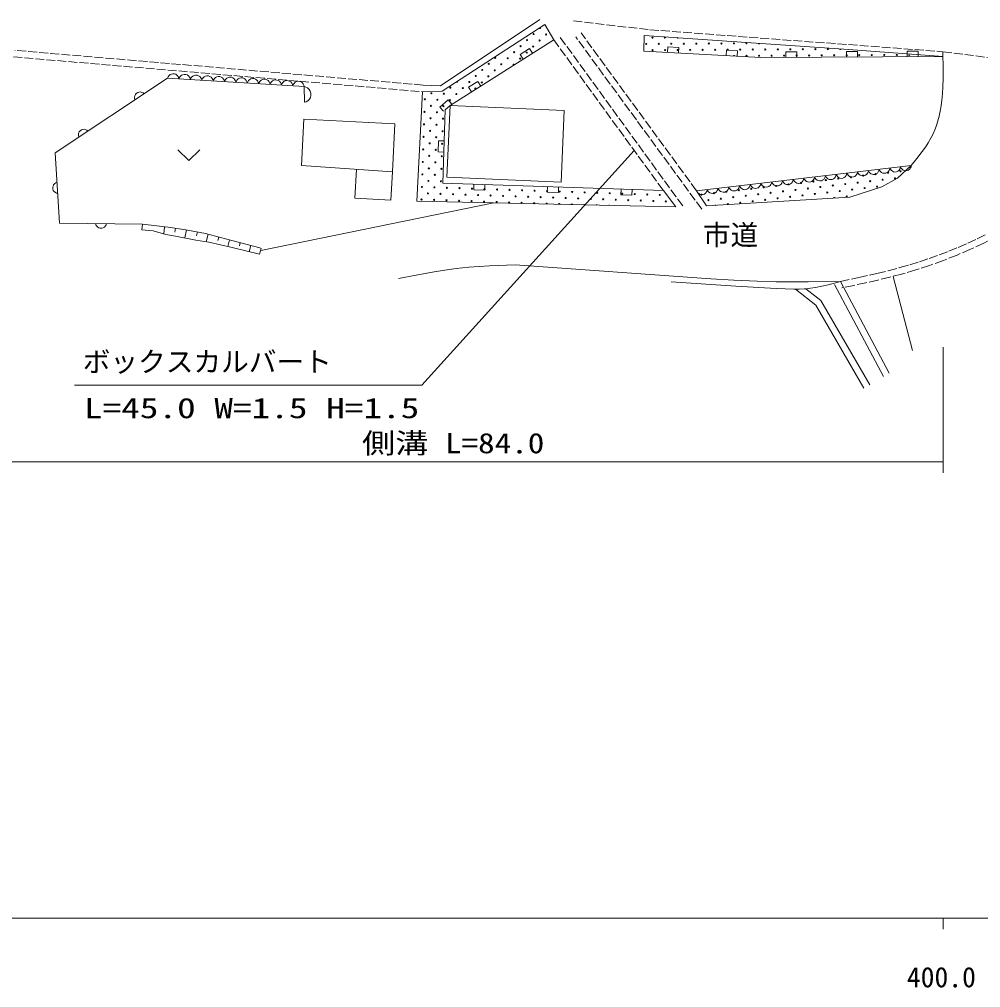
# Model space of a CAD drawing. Units: millimetres, scale not verified. Extents: x -60515 to 579485, y -102535 to 257465.
# Drawn here: x 284026 to 370866, y 76179 to 163642 of the extents above; entities that cross this region are included whole.
import ezdxf
from ezdxf.enums import TextEntityAlignment as Align

# ---------------------------------------------------------------- set-up
doc = ezdxf.new("R2010")
doc.units = ezdxf.units.MM
doc.header["$LTSCALE"] = 1000
doc.linetypes.add('USER2', pattern=[1, 0.8, -0.2])
for name, color, linetype, lineweight in [('M-BGD', 7, 'Continuous', 13), ('M-STR-HTXT', 7, 'Continuous', 13), ('M-TTL-BAND', 7, 'Continuous', 13)]:
    doc.layers.add(name, color=color, linetype=linetype, lineweight=lineweight)
doc.styles.add('ＭＳ ゴシック', font='')
doc.styles.get('ＭＳ ゴシック').set_extended_font_data('MS Gothic')

# ---------------------------------------------------------------- blocks, each defined once
blk = doc.blocks.new('BUHIN2')
at = {"color": 7, "linetype": 'Continuous', "lineweight": 13}
blk.add_lwpolyline([(0, -500), (115, -462.5), (212.5, -402.5), (322.5, -305), (382.5, -195), (420, -77.5), (420, 77.5), (382.5, 195), (322.5, 305), (212.5, 402.5), (115, 460), (0, 500)], dxfattribs=at)
blk = doc.blocks.new('BUHIN5')
at = {"color": 7, "linetype": 'Continuous', "lineweight": 13}
blk.add_lwpolyline([(0, 500), (115, 460), (212, 400), (322, 305), (382, 195), (418, 78), (418, -78), (382, -195), (322, -305), (212, -402), (115, -462), (0, -500)], dxfattribs=at)
blk = doc.blocks.new('BUHIN6')
at = {"color": 7, "linetype": 'Continuous', "lineweight": 13}
blk.add_lwpolyline([(0, -500), (500, -500), (500, 500), (0, 500)], dxfattribs=at)
blk = doc.blocks.new('BUHIN8')
at = {"color": 7, "linetype": 'Continuous', "lineweight": 13}
blk.add_lwpolyline([(-1000, 475), (0, -470), (1000, 475)], dxfattribs=at)

msp = doc.modelspace()

# ---------------------------------------------------------------- linework, layer by layer
at = {"layer": 'M-BGD'}
for p, q in [((322077, 157646), (331058, 163642)), ((322218, 157163), (331497, 163173)), ((331497, 163173), (332299, 161801)), ((340426, 160777), (340457, 162197)), ((340457, 162197), (358515, 160962)), ((332299, 161801), (322941, 155865)), ((358515, 160962), (367469, 160291)), ((351014, 160190), (340426, 160777)), ((367469, 160291), (351014, 160190)), ((297419, 158331), (287268, 151591)), ((309754, 157581), (297419, 158331)), ((309775, 156151), (309754, 157581)), ((320500, 157706), (322077, 157646)), ((319931, 147213), (320449, 157108)), ((320449, 157108), (322218, 157163)), ((322941, 155865), (322483, 155469)), ((322651, 149384), (322941, 155865)), ((322941, 155865), (333258, 155403)), ((322483, 155469), (322269, 148842)), ((333258, 155403), (332967, 148922)), ((309512, 150427), (309722, 154615)), ((309722, 154615), (317936, 154204)), ((317936, 154204), (317720, 149878)), ((287268, 151591), (287659, 145241)), ((345203, 148159), (364604, 150437)), ((364604, 150437), (363345, 149311)), ((317720, 149878), (309512, 150427)), ((314336, 147493), (314484, 150094)), ((317720, 149878), (317573, 147308)), ((322269, 148842), (342204, 148174)), ((332967, 148922), (322651, 149384)), ((363345, 149311), (361951, 148508)), ((342204, 148174), (343335, 146723)), ((346115, 146793), (345203, 148159)), ((361951, 148508), (359057, 147596)), ((305853, 142758), (326887, 147067)), ((317573, 147308), (314336, 147493)), ((343335, 146723), (319931, 147213)), ((359057, 147596), (346115, 146793)), ((287659, 145241), (295159, 145149)), ((295085, 144627), (295159, 145149)), ((296114, 144552), (295085, 144627)), ((295159, 145149), (297456, 144865)), ((297248, 144224), (296114, 144552)), ((297144, 144904), (297067, 144276)), ((297456, 144865), (299067, 144641)), ((298131, 144771), (298078, 144428)), ((299117, 144632), (298981, 143895)), ((299067, 144641), (300842, 144313)), ((300104, 144450), (300022, 144088)), ((298128, 144060), (297248, 144224)), ((299977, 143702), (298128, 144060)), ((301141, 143523), (299977, 143702)), ((300842, 144313), (302662, 143821)), ((301086, 144247), (300900, 143560)), ((303244, 143030), (301141, 143523)), ((302049, 143987), (301963, 143664)), ((302662, 143821), (305750, 143016)), ((303012, 143730), (302854, 143122)), ((303977, 143478), (303900, 143181)), ((305720, 142419), (303244, 143030)), ((304943, 143226), (304792, 142648)), ((305869, 142956), (305720, 142419)), ((305750, 143016), (305869, 142956)), ((328811, 141470), (346493, 140214)), ((362617, 131671), (358209, 139978)), ((362952, 140429), (364699, 133734)), ((354134, 139267), (355984, 137832)), ((356444, 138234), (355065, 139304)), ((357679, 139697), (362087, 131389)), ((360843, 130639), (356444, 138234)), ((355984, 137832), (360324, 130338))]:
    msp.add_line(p, q, dxfattribs=at)
at = {"layer": 'M-BGD', "linetype": 'USER2'}
for p, q in [((334083, 163499), (340992, 162701)), ((340992, 162701), (367459, 160721)), ((343949, 146793), (332785, 162154)), ((345671, 146505), (334284, 162058)), ((345203, 148159), (334768, 162413)), ((332299, 161801), (342204, 148174)), ((283482, 160252), (320449, 157108)), ((320500, 157706), (283608, 160844)), ((367459, 160721), (389041, 157939))]:
    msp.add_line(p, q, dxfattribs=at)
at = {"layer": 'M-BGD'}
for points in [[(364604, 150437), (365108, 151061), (365599, 151700), (365876, 152091), (366139, 152498), (366401, 152957), (366573, 153307), (366730, 153672), (366875, 154064), (367001, 154463), (367116, 154897), (367212, 155339), (367299, 155837), (367366, 156343), (367423, 156936), (367460, 157537), (367484, 158300), (367487, 159082), (367459, 160721)], [(318288, 140241), (319882, 140545), (321488, 140832), (322475, 140988), (323474, 141127), (324645, 141256), (325559, 141330), (326485, 141384), (328811, 141470)], [(342901, 139928), (348753, 139555), (352405, 139338), (353198, 139293), (353999, 139267), (354478, 139271), (354956, 139295), (355065, 139304), (355509, 139354), (355961, 139426), (356518, 139539), (357083, 139674), (358209, 139978)], [(346493, 140214), (348580, 140097), (350677, 139999), (352405, 139947), (353833, 139931), (355272, 139935), (358209, 139978)]]:
    msp.add_lwpolyline(points, dxfattribs=at)
at = {"layer": 'M-BGD', "linetype": 'USER2'}
for points in [[(377865, 147466), (377314, 147013), (376951, 146749), (376568, 146495), (375853, 146053), (374712, 145352), (373550, 144681), (372369, 144044), (371170, 143441), (369951, 142873), (368735, 142351), (367504, 141866), (366258, 141418), (365000, 141008), (363730, 140637), (362653, 140353), (361573, 140092), (360492, 139849), (359411, 139617), (358332, 139391)], [(358209, 139978), (359852, 140324), (361499, 140691), (362508, 140935), (363512, 141199), (363570, 141215), (364463, 141472), (365350, 141748), (366231, 142043), (367115, 142361), (367984, 142694), (368844, 143046), (369706, 143421), (370561, 143814), (371407, 144226)]]:
    msp.add_lwpolyline(points, dxfattribs=at)
at = {"layer": 'M-BGD'}
for centre in [(329894, 161771), (330479, 162317), (331609, 162279), (341221, 161993), (342352, 162000), (329310, 161224), (330441, 161186), (331025, 161733), (340658, 161424), (341790, 161431), (342921, 161438), (344052, 161445), (344622, 160882), (345184, 161451), (345753, 160889), (346315, 161458), (346884, 160896), (347447, 161465), (348016, 160903), (348578, 161472), (349147, 160910), (349709, 161479), (350278, 160917), (351410, 160924), (352541, 160931), (353672, 160938), (354804, 160945), (355935, 160952), (357066, 160958), (327011, 160169), (328141, 160131), (328726, 160678), (329272, 160093), (329856, 160640), (341228, 160862), (342359, 160868), (343490, 160875), (349716, 160348), (350847, 160355), (351979, 160362), (353110, 160369), (354242, 160376), (355373, 160382), (356504, 160389), (357636, 160396), (358767, 160403), (359898, 160410), (361030, 160417), (362161, 160424), (363292, 160431), (326426, 159623), (327557, 159585), (325258, 158530), (325842, 159076), (326388, 158492), (326973, 159038), (322958, 157475), (324089, 157437), (324673, 157984), (325220, 157399), (325804, 157946), (321243, 156966), (322374, 156929), (323505, 156891), (320659, 156420), (321205, 155836), (321790, 156382), (322336, 155798), (322920, 156344), (320621, 155289), (321752, 155251), (320583, 154159), (321167, 154705), (321714, 154121), (322298, 154667), (320545, 153028), (321130, 153574), (322260, 153536), (321092, 152444), (321676, 152990), (322222, 152406), (320507, 151897), (321054, 151313), (321638, 151859), (322184, 151275), (320469, 150766), (321600, 150728), (320432, 149636), (321016, 150182), (321562, 149598), (322147, 150144), (360255, 149524), (361379, 149655), (362502, 149787), (363626, 149919), (320978, 149051), (322109, 149013), (353513, 148732), (354637, 148864), (355760, 148996), (356884, 149128), (358008, 149260), (358635, 148764), (359131, 149392), (359759, 148896), (360883, 149028), (362006, 149160), (363130, 149291), (320394, 148505), (320940, 147921), (321524, 148467), (322071, 147883), (322655, 148429), (323202, 147845), (323786, 148391), (324332, 147807), (324917, 148353), (325463, 147769), (326047, 148315), (327178, 148278), (328309, 148240), (329440, 148202), (330570, 148164), (331701, 148126), (332832, 148088), (333962, 148050), (335093, 148012), (336224, 147974), (337355, 147936), (338485, 147899), (339616, 147861), (340747, 147823), (341878, 147785), (345647, 147809), (346771, 147940), (347895, 148072), (349018, 148204), (350142, 148336), (350770, 147840), (351266, 148468), (351893, 147972), (352389, 148600), (353017, 148104), (354141, 148236), (355264, 148368), (355892, 147872), (356388, 148500), (357016, 148004), (357512, 148632), (358139, 148136), (359263, 148268), (360387, 148400), (361510, 148532), (320356, 147374), (321486, 147336), (322617, 147298), (323748, 147260), (324879, 147223), (326009, 147185), (326594, 147731), (327140, 147147), (327724, 147693), (328271, 147109), (328855, 147655), (329402, 147071), (329986, 147617), (331117, 147580), (332247, 147542), (333378, 147504), (334509, 147466), (335640, 147428), (336770, 147390), (337901, 147352), (339032, 147314), (340163, 147276), (341293, 147238), (342424, 147201), (346275, 147313), (347399, 147445), (348522, 147577), (349150, 147081), (349646, 147708), (350274, 147213), (351398, 147344), (352521, 147476), (353645, 147608), (354769, 147740), (358767, 147640)]:
    msp.add_circle(centre, 50, dxfattribs=at)
for centre, start, end in [((331063, 162863), 183.96964, 61.89677), ((343483, 162007), 196.02267, 336.15425), ((350841, 161486), 175.50529, 356.67163), ((358198, 160965), 154.9086, 17.26832), ((348585, 160341), 337.90562, 195.75315), ((364424, 160438), 177.50817, 352.31212), ((328688, 159547), 353.6441, 251.1359), ((323543, 158021), 213.34932, 32.51709), ((330532, 147033), 301.34053, 236.25949), ((331663, 146995), 324.81922, 212.7808), ((332794, 146957), 342.8488, 194.75122), ((333925, 146919), 359.33159, 178.26843), ((348027, 146949), 315.26264, 231.84565), ((357644, 147508), 4.04195, 183.06634), ((335055, 146882), 15.86006, 161.73995), ((336186, 146844), 34.07282, 143.5272), ((337317, 146806), 58.29294, 119.30708), ((346903, 146817), 33.1352, 153.97308)]:
    msp.add_arc(centre, 50, start, end, dxfattribs=at)
at = {"layer": 'M-STR-HTXT'}
for p, q in [((339571, 151796), (320379, 130599)), ((367469, 122680), (367469, 134021)), ((320379, 130599), (288997, 130599)), ((282277, 123680), (367469, 123680))]:
    msp.add_line(p, q, dxfattribs=at)
at = {"layer": 'M-TTL-BAND'}
for p, q in [((-60515, 82465), (478485, 82465)), ((367485, 82465), (367485, 81465))]:
    msp.add_line(p, q, dxfattribs=at)

# ---------------------------------------------------------------- block references
at = {"layer": 'M-BGD'}
for name, p, rotation in [('BUHIN6', (329960, 160317), 122.39008), ('BUHIN6', (343073, 160630), 86.82942), ('BUHIN6', (348367, 160337), 86.82942), ('BUHIN6', (353757, 160207), 90.35075), ('BUHIN6', (359241, 160240), 90.35075), ('BUHIN6', (364726, 160274), 90.35075), ('BUHIN6', (325281, 157349), 122.39008), ('BUHIN5', (294881, 156646), 123.58416), ('BUHIN6', (322712, 155667), 130.73428), ('BUHIN5', (289806, 153276), 123.58416), ('BUHIN6', (322376, 152156), 178.15239), ('BUHIN5', (287464, 148416), 183.52374), ('BUHIN6', (325591, 148731), 268.08062), ('BUHIN6', (332236, 148508), 268.08062), ('BUHIN6', (338881, 148286), 268.08062), ('BUHIN5', (291409, 145195), 269.29363)]:
    msp.add_blockref(name, p, dxfattribs=dict(at, rotation=rotation))
for p, xscale, yscale, rotation in [((297933, 158300), 1.029769, 1.029769, 86.51837), ((298961, 158238), 1.029769, 1.029769, 86.51837), ((299989, 158175), 1.029769, 1.029769, 86.51837), ((301017, 158113), 1.029769, 1.029769, 86.51837), ((302045, 158050), 1.029769, 1.029769, 86.51837), ((303072, 157988), 1.029769, 1.029769, 86.51837), ((304100, 157925), 1.029769, 1.029769, 86.51837), ((305128, 157862), 1.029769, 1.029769, 86.51837), ((306156, 157800), 1.029769, 1.029769, 86.51837), ((307184, 157737), 1.029769, 1.029769, 86.51837), ((308212, 157675), 1.029769, 1.029769, 86.51837), ((309240, 157612), 1.029769, 1.029769, 86.51837), ((309764, 156866), 1.43039, 1.43039, 0.84252), ((364119, 150380), 0.9766885, 0.9766885, 276.69606), ((357329, 149583), 0.9766885, 0.9766885, 276.69606), ((358299, 149697), 0.9766885, 0.9766885, 276.69606), ((359269, 149810), 0.9766885, 0.9766885, 276.69606), ((360239, 149924), 0.9766885, 0.9766885, 276.69606), ((361209, 150038), 0.9766885, 0.9766885, 276.69606), ((362179, 150152), 0.9766885, 0.9766885, 276.69606), ((363149, 150266), 0.9766885, 0.9766885, 276.69606), ((349569, 148672), 0.9766885, 0.9766885, 276.69606), ((350539, 148786), 0.9766885, 0.9766885, 276.69606), ((351509, 148899), 0.9766885, 0.9766885, 276.69606), ((352479, 149013), 0.9766885, 0.9766885, 276.69606), ((353449, 149127), 0.9766885, 0.9766885, 276.69606), ((354419, 149241), 0.9766885, 0.9766885, 276.69606), ((355389, 149355), 0.9766885, 0.9766885, 276.69606), ((356359, 149469), 0.9766885, 0.9766885, 276.69606), ((345688, 148216), 0.9766885, 0.9766885, 276.69606), ((346659, 148330), 0.9766885, 0.9766885, 276.69606), ((347629, 148444), 0.9766885, 0.9766885, 276.69606), ((348599, 148558), 0.9766885, 0.9766885, 276.69606)]:
    msp.add_blockref('BUHIN2', p, dxfattribs=dict(at, xscale=xscale, yscale=yscale, rotation=rotation))
msp.add_blockref('BUHIN8', (299328, 151368), dxfattribs=at)

# ---------------------------------------------------------------- texts
at = {"layer": 'M-BGD', "style": 'ＭＳ ゴシック'}
msp.add_text('市道', height=1833, dxfattribs=at).set_placement((345772, 142702), align=Align.BOTTOM_LEFT)
at = {"layer": 'M-STR-HTXT', "style": 'ＭＳ ゴシック'}
msp.add_text('ボックスカルバート', height=1833, dxfattribs=at).set_placement((289749, 131251), align=Align.BOTTOM_LEFT)
for s, width, p in [('L=45.0 W=1.5 H=1.5', 1.35, (289858, 127066)), ('側溝 L=84.0', 1.2, (314976, 123896))]:
    msp.add_text(s, height=1833, dxfattribs=dict(at, width=width)).set_placement(p, align=Align.BOTTOM_LEFT)
at = {"layer": 'M-TTL-BAND', "style": 'ＭＳ ゴシック'}
msp.add_text('400.0', height=1833, dxfattribs=at).set_placement((364204, 75659), align=Align.BOTTOM_LEFT)

doc.saveas('drawing.dxf')
